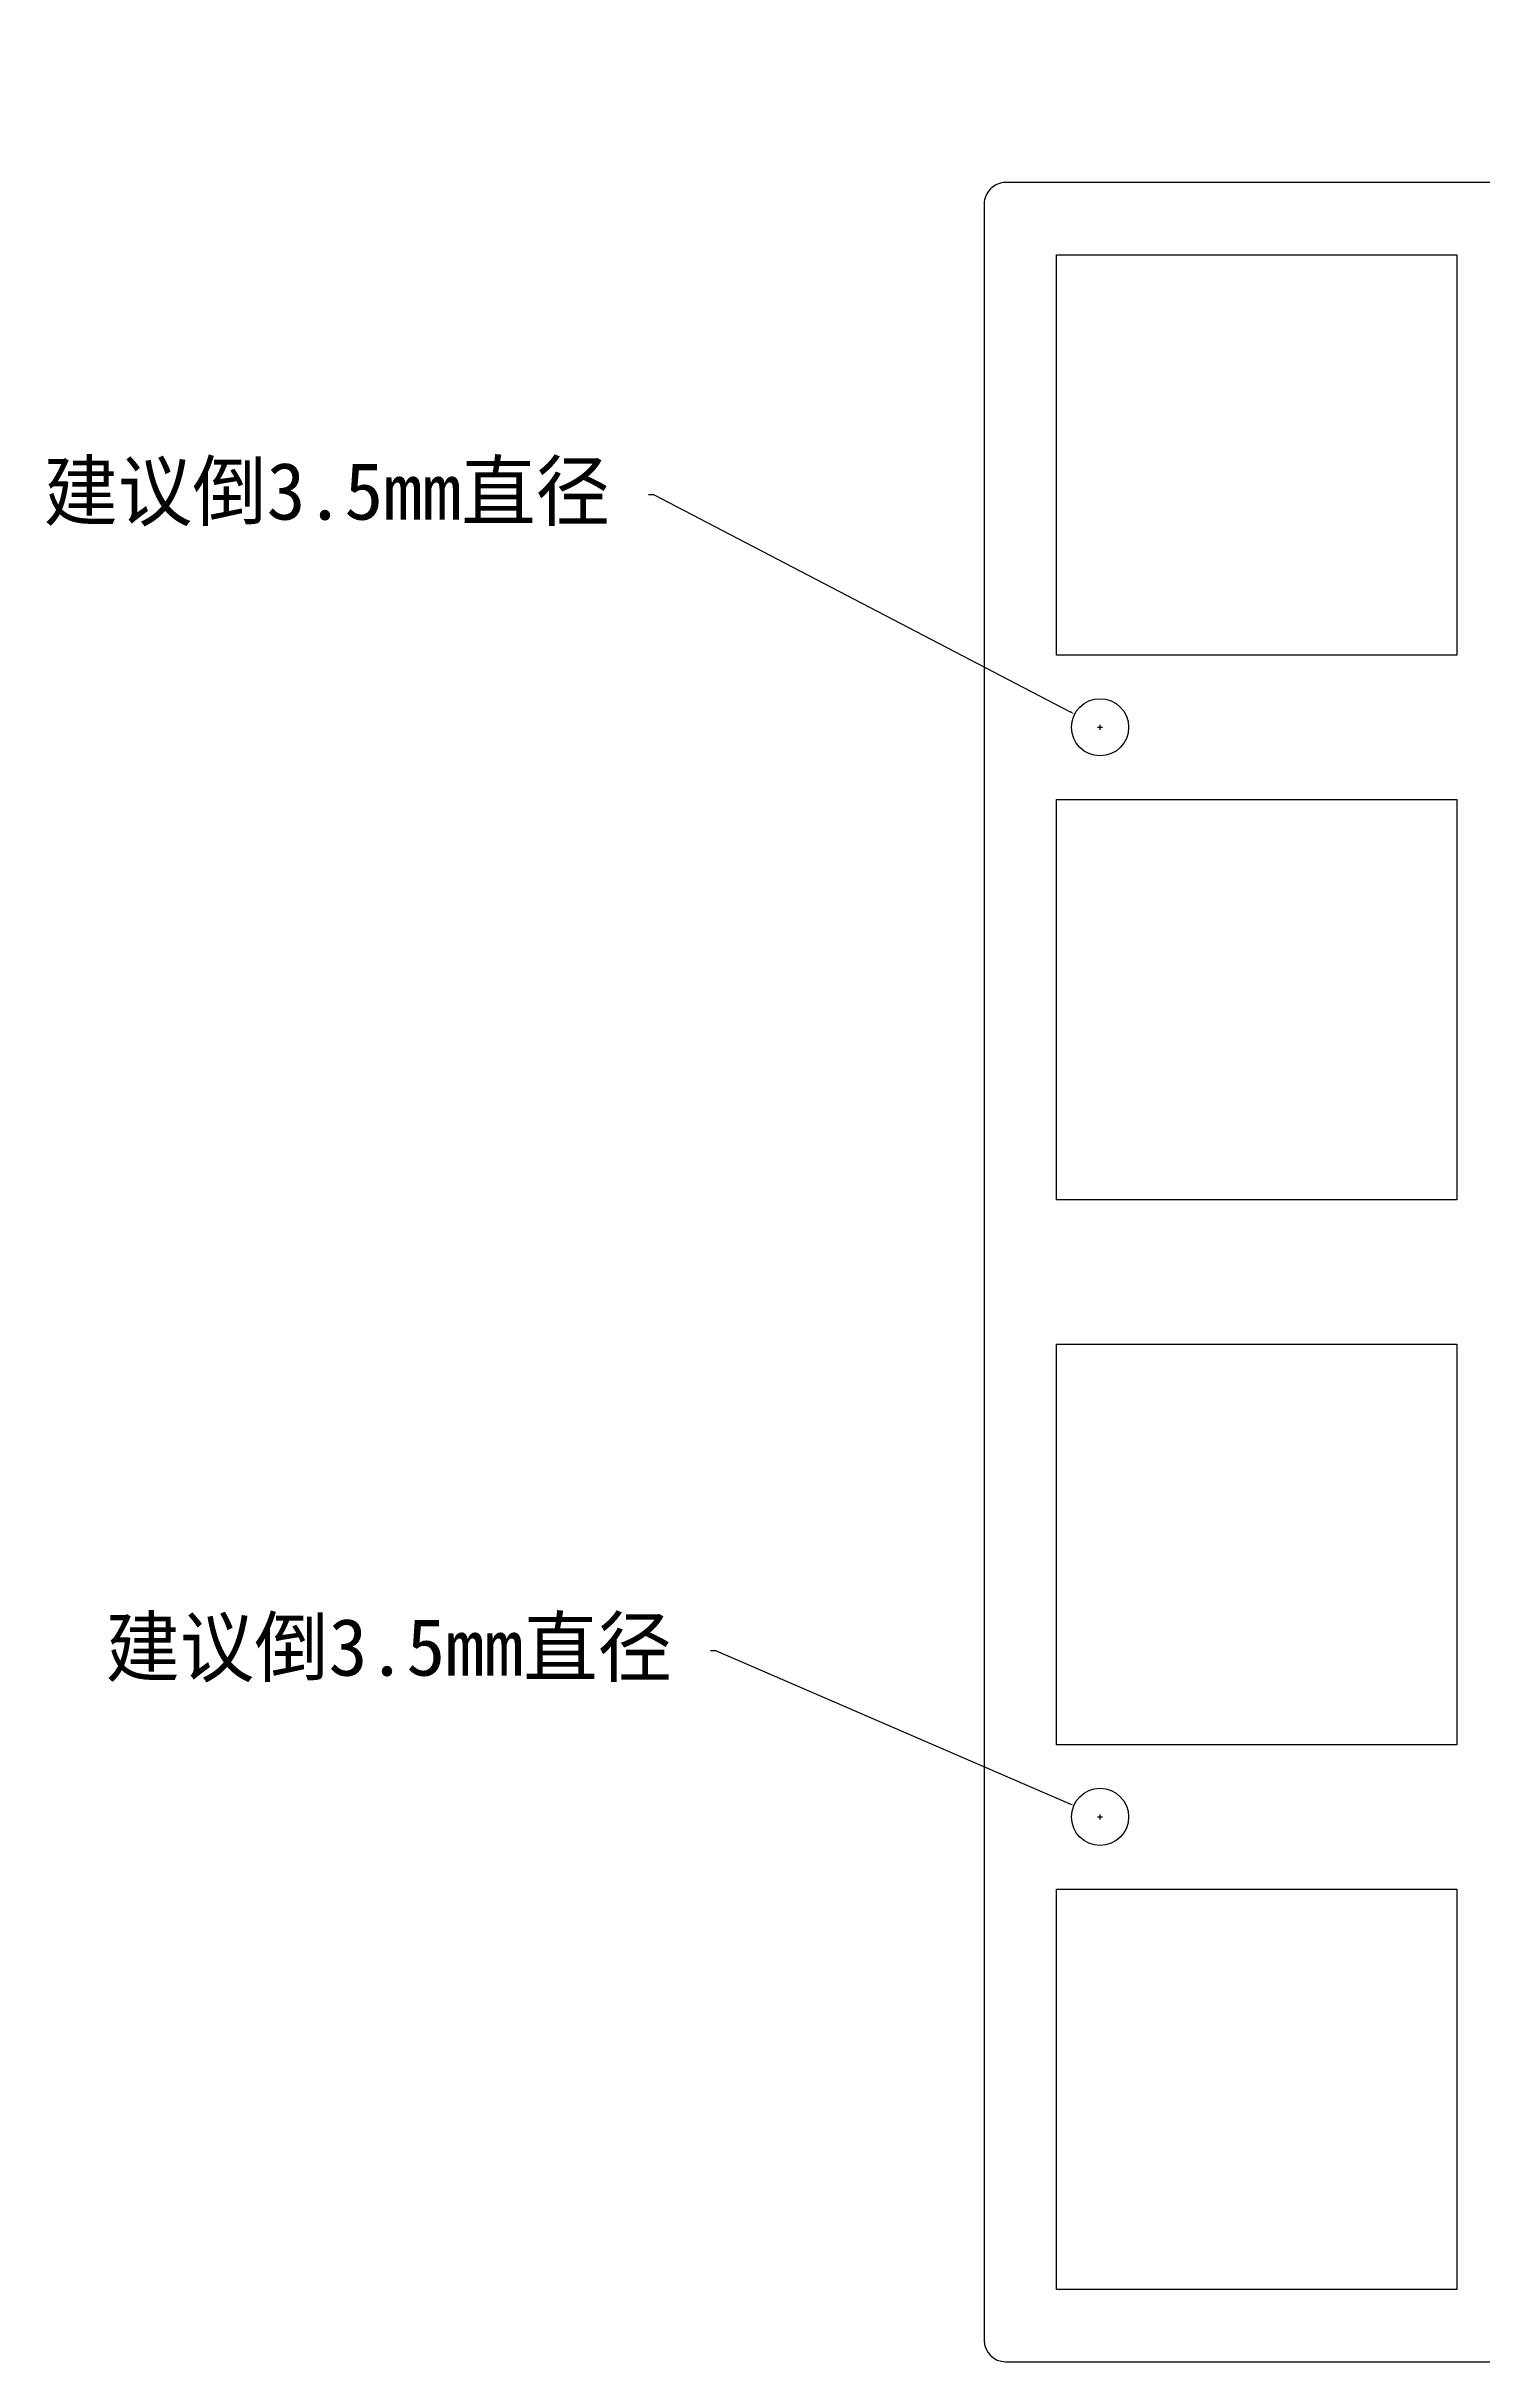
# Model space of a CAD drawing. Header units: millimetres. Extents: x -54 to 301, y 70 to 207.
# Drawn here: x -54 to -3.8, y 100.7 to 181.6 of the extents above; entities that cross this region are included whole.
import ezdxf

# ---------------------------------------------------------------- set-up
doc = ezdxf.new("R2010")
doc.units = ezdxf.units.MM
doc.header["$MEASUREMENT"] = 0
doc.layers.get('Defpoints').update_dxf_attribs({"color": 2})
doc.dimstyles.get("Standard").update_dxf_attribs({"dimtxt": 0.18, "dimasz": 0.18, "dimexe": 0.18, "dimexo": 0.0625, "dimgap": 0.09, "dimtad": 0, "dimtih": 1, "dimtoh": 1, "dimdec": 4, "dimzin": 0, "dimdsep": 46, "dimtxsty": 'STANDARD', "dimcen": 0.09, "dimadec": 0, "dimazin": 0, "dimtfac": 1, "dimtdec": 4, "dimtofl": 0, "dimtmove": 0, "dimatfit": 3, "dimfxl": 1, "dimtolj": 1, "dimtzin": 0, "dimarcsym": 0})

# ---------------------------------------------------------------- blocks, each defined once
blk = doc.blocks.new('*D0')
at = {"layer": 'Defpoints', "color": 0, "linetype": 'Continuous', "lineweight": -2, "transparency": 16777216}
for p, q in [((-32.984, 165.956), (-32.804, 165.956)), ((-32.804, 165.956), (-18.241, 158.358)), ((-17.195, 157.722), (-17.195, 157.902)), ((-17.285, 157.812), (-17.105, 157.812))]:
    blk.add_line(p, q, dxfattribs=at)
at = {"layer": 'Defpoints', "color": 0, "linetype": 'Continuous', "transparency": 16777216}
for p in [(-18.082, 158.275), (-16.308, 157.35)]:
    blk.add_point(p, dxfattribs=at)
blk.add_solid([(-18.227, 158.385), (-18.255, 158.332), (-18.082, 158.275)], dxfattribs=at)
at = {"layer": 'Defpoints', "color": 0, "linetype": 'Continuous', "transparency": 16777216, "insert": (-44.237, 165.956), "char_height": 0.18, "attachment_point": 5}
blk.add_mtext('\\A1;{\\H11.11111x;建议倒3.5mm直径}', dxfattribs=at)
blk = doc.blocks.new('*D1')
at = {"layer": 'Defpoints', "color": 0, "linetype": 'Continuous', "lineweight": -2, "transparency": 16777216}
for p, q in [((-30.816, 125.533), (-30.636, 125.533)), ((-30.636, 125.533), (-18.278, 120.181)), ((-17.285, 119.712), (-17.105, 119.712)), ((-17.195, 119.622), (-17.195, 119.802))]:
    blk.add_line(p, q, dxfattribs=at)
at = {"layer": 'Defpoints', "color": 0, "linetype": 'Continuous', "transparency": 16777216}
for p in [(-18.113, 120.11), (-16.278, 119.315)]:
    blk.add_point(p, dxfattribs=at)
blk.add_solid([(-18.266, 120.209), (-18.29, 120.154), (-18.113, 120.11)], dxfattribs=at)
at = {"layer": 'Defpoints', "color": 0, "linetype": 'Continuous', "transparency": 16777216, "insert": (-42.069, 125.533), "char_height": 0.18, "attachment_point": 5}
blk.add_mtext('\\A1;{\\H11.11111x;建议倒3.5mm直径}', dxfattribs=at)

msp = doc.modelspace()

# ---------------------------------------------------------------- linework, layer by layer
msp.add_lwpolyline([(36.63604, 181.62474, 0.40040272), (35.88688, 180.91027, -0.40040839), (34.13881, 179.24316), (17.58884, 179.24348, 0.41170678), (16.83886, 178.49992), (16.83883, 178.61164, -0.41421635), (15.08881, 176.86164), (-20.49497, 176.86198, 0.41421635), (-21.24498, 176.11198), (-21.24498, 101.41264), (-21.24495, 101.41264, 0.41421356), (-20.49495, 100.66264), (16.10484, 100.66264, 0.40230493), (16.85422, 101.38202, -0.39950709), (18.60199, 103.04374), (35.15483, 103.04374, 0.41421356), (35.90483, 103.79374), (35.90483, 122.72569, -0.41421356), (37.65483, 124.47569)], format="xyb")
for points in [[(-4.72, 160.33697), (-18.72, 160.33697), (-18.72, 174.33803), (-4.72, 174.33803)], [(-18.72021, 141.2867), (-18.72021, 155.28776), (-4.72021, 155.28776), (-4.72021, 141.2867)], [(-4.72018, 136.23764), (-4.72018, 122.23693), (-18.72018, 122.23693), (-18.72018, 136.23764)], [(-4.72014, 117.18787), (-4.72014, 103.18716), (-18.72014, 103.18716), (-18.72014, 117.18787)]]:
    msp.add_lwpolyline(points, close=True)
for centre in [(-17.19501, 157.81235), (-17.19517, 119.71245)]:
    msp.add_circle(centre, 1)

# ---------------------------------------------------------------- dimensions: what is measured, and where the dimension line sits
at = {"layer": 'Defpoints', "linetype": 'Continuous'}
for p1, p2, picture, middle in [((-16.30843, 157.34977), (-18.08158, 158.27493), '*D0', (-44.23657, 165.9563)), ((-16.27752, 119.31506), (-18.11282, 120.10984), '*D1', (-42.06885, 125.53297))]:
    dim = msp.add_diameter_dim_2p(p1=p1, p2=p2, text='{\\H11.11111x;建议倒3.5mm直径}', dimstyle='Standard', dxfattribs=at)
    dim.commit()
    dim.dimension.update_dxf_attribs({"geometry": picture, "text_midpoint": middle, "dimtype": 163})

doc.saveas('drawing.dxf')
